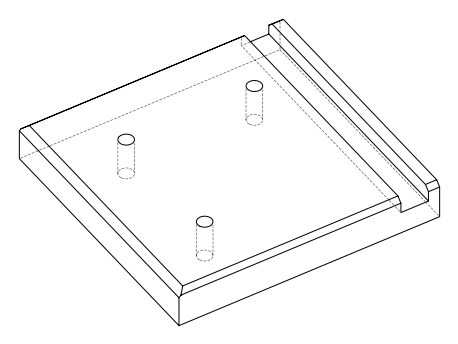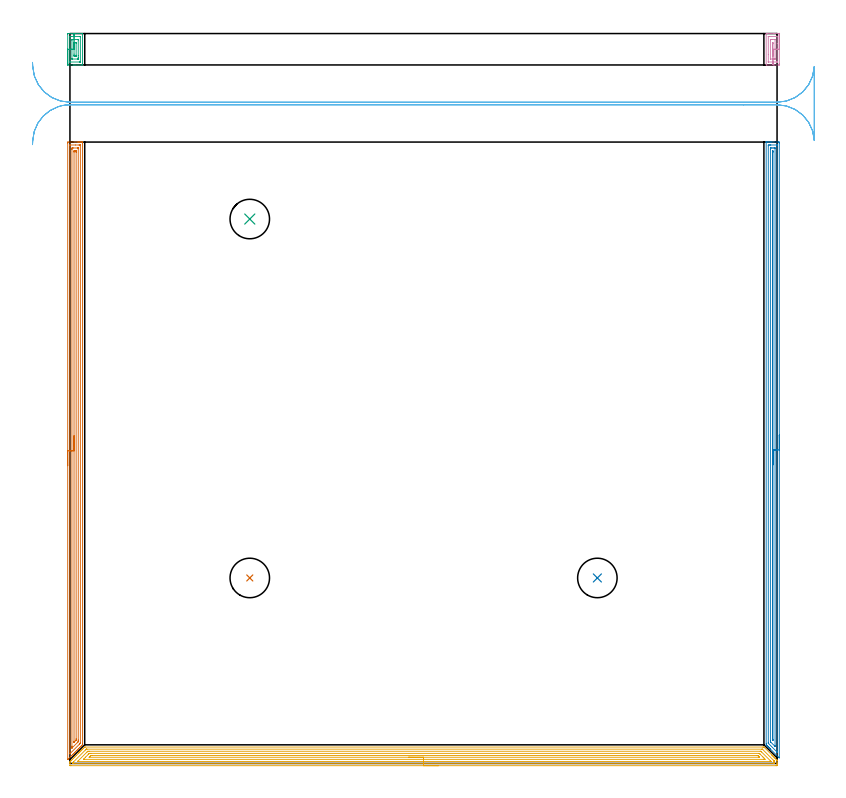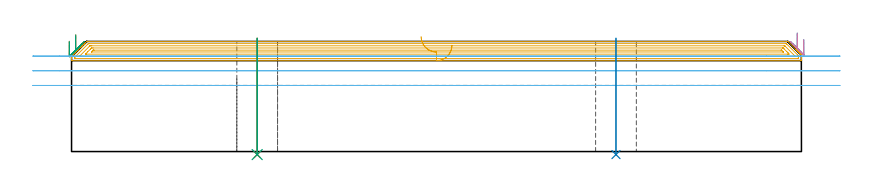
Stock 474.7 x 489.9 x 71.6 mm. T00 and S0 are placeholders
(PLAN: 9 operations, 2 tool changes, 56.2 min)
(1 AREA_MILL | FG_CHAMFER_SURFACE | UGT0205_001 | 13.33 min | 20720 mm3)
(2 AREA_MILL_1 | FG_CHAMFER_SURFACE_1 | UGT0205_001 | 13.25 min | 16331 mm3)
(3 AREA_MILL_2 | FG_CHAMFER_SURFACE_2 | UGT0205_001 | 0.89 min | 1326 mm3)
(4 AREA_MILL_3 | FG_CHAMFER_SURFACE_3 | UGT0205_001 | 0.84 min | 1033 mm3)
(5 AREA_MILL_4 | FG_CHAMFER_SURFACE_4 | UGT0205_001 | 18.93 min | 36279 mm3)
(6 MILL_RECTANGULAR_SLOT | SLOT_RECTANGULAR | UGT0201_020 | Follow Part, ap 12.5, ae 75% | 8.07 min | 700855 mm3)
(7 INDEXABLE_INSERT_DRILL_THROUGH_HOLE_FROM_SOLID | STEP1HOLE | NXT0302_024 | 0.3 min | 39404 mm3)
(8 INDEXABLE_INSERT_DRILL_THROUGH_HOLE_FROM_SOLID_1 | STEP1HOLE_1 | NXT0302_024 | 0.3 min | 39466 mm3)
(9 INDEXABLE_INSERT_DRILL_THROUGH_HOLE_FROM_SOLID_2 | STEP1HOLE_2 | NXT0302_024 | 0.3 min | 39446 mm3)
(TOOL UGT0205_001 | Chamfer Mill 20 x 3 x 45 deg. | D20 FL50 Z2)
(TOOL UGT0201_020 | End mill 50 mm | D50 FL50 Z4)
(TOOL NXT0302_024 | Index. Insert Drill 26.5mm [880-D2650L32-03] | D26.5 PA176 FL80 Z2)
(OP 1 AREA_MILL)
G17 G21 G94 G90
T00 M6
G54
G17 G0 G90 X-1.5 Y199.85 S1061 M3
G43 Z81.6 H0
Z71.7
G94 G1 Y199.888 Z70.828 F250.
Y200.002 Z69.964
Y200.191 Z69.112
Y200.453 Z68.28
Y200.787 Z67.474
Y201.19 Z66.7
Y201.659 Z65.964
Y202.19 Z65.272
Y202.779 Z64.629
Y203.422 Z64.04
Y204.114 Z63.508
Y204.85 Z63.04
Y205.624 Z62.637
Y206.43 Z62.303
Y207.262 Z62.041
Y208.114 Z61.852
Y208.979 Z61.738
Y209.85 Z61.7
Y416.492
X-1.497 Y416.866 Z61.702
X-1.492 Y417.09 Z61.706
X-1.264 Y417.1 Z61.933
X5.222 Z68.417
X5.788 Z68.985
X6.109 Z69.305
X6.674 Z69.87
X6.995 Z70.19
X7.637 Z70.836
X8.025 Z71.224
X8.374 Y417.093 Z71.565
X8.397 Y417.09 Z71.588
X8.4 Y416.938 Z71.6
Y13.027
X8.401 Y12.505 Z71.582
X8.333 Y12.432 Z71.532
X7.595 Y11.694 Z70.794
X7.29 Y11.388 Z70.486
X6.7 Y10.8 Z69.9
X6.404 Y10.502 Z69.599
X5.803 Y9.903 Z69.003
X5.518 Y9.615 Z68.713
X4.91 Y9.01 Z68.11
X4.632 Y8.729 Z67.826
X3.945 Y8.045 Z67.145
X3.573 Y7.671 Z66.769
X3.033 Y7.133 Z66.233
X2.68 Y6.778 Z65.876
X2.121 Y6.221 Z65.321
X1.788 Y5.886 Z64.984
X1.209 Y5.309 Z64.409
X0.496 Y4.595 Z63.695
X-1.338 Y2.762 Z61.86
X-1.424 Y2.677 Z61.773
X-1.491 Y2.615 Z61.706
X-1.498 Y2.724 Z61.701
X-1.5 Y2.762 Z61.7
Y209.85
X-0.086 Z63.114
Y414.698
X-0.084 Y414.928 Z63.116
X-0.082 Y415.038 Z63.118
X-0.079 Y415.084 Z63.121
X0.011 Y415.09 Z63.211
X0.403 Y415.098 Z63.603
X3.698 Y415.1 Z66.898
X6.109 Z69.309
X6.605 Y415.099 Z69.805
X6.851 Y415.094 Z70.051
X6.95 Y415.09 Z70.15
X6.979 Y415.081 Z70.179
X6.981 Y415.035 Z70.181
X6.984 Y414.929 Z70.184
X6.986 Y414.716 Z70.186
Y13.929
X6.984 Y13.699 Z70.184
X6.98 Y13.589 Z70.18
X6.977 Y13.539 Z70.177
X6.944 Y13.503 Z70.144
X6.736 Y13.288 Z69.936
X6.477 Y13.027 Z69.677
X6.292 Y12.842 Z69.492
X0.066 Y6.616 Z63.266
X-0.029 Y6.525 Z63.171
X-0.059 Y6.5 Z63.141
X-0.079 Y6.487 Z63.121
X-0.086 Y6.778 Z63.114
Y209.85
X1.328 Z64.528
X1.329 Y412.029 Z64.529
Y412.38
X1.333 Y412.922 Z64.533
X1.335 Y413.088 Z64.535
X1.504 Y413.096 Z64.704
X1.677 Y413.098 Z64.877
X2.387 Y413.1 Z65.587
X5.045 Z68.245
X5.222 Y413.099 Z68.422
X5.399 Y413.097 Z68.599
X5.517 Y413.093 Z68.717
X5.557 Y413.09 Z68.757
X5.565 Y413.077 Z68.765
X5.567 Y413.038 Z68.767
X5.569 Y412.922 Z68.769
X5.571 Y412.57 Z68.771
Y15.705
Y15.354
X5.567 Y14.812 Z68.767
X5.564 Y14.638 Z68.764
X5.553 Y14.564 Z68.753
X5.512 Y14.52 Z68.712
X5.222 Y14.223 Z68.422
X5.072 Y14.071 Z68.272
X4.92 Y13.919 Z68.12
X1.677 Y10.677 Z64.877
X1.514 Y10.514 Z64.714
X1.348 Y10.349 Z64.548
X1.342 Z64.542
X1.336 Z64.536
X1.334 Y10.367 Z64.534
X1.33 Y10.699 Z64.53
X1.329 Y11.242 Z64.529
Y11.593
X1.328 Y209.85 Z64.528
X2.743 Z65.943
Y410.244
X2.745 Y410.954 Z65.945
X2.747 Y411.057 Z65.947
X2.749 Y411.082 Z65.949
X2.761 Y411.09 Z65.961
X2.813 Y411.093 Z66.013
X3.025 Y411.097 Z66.225
X3.45 Y411.1 Z66.65
X3.486 Z66.686
X3.886 Y411.098 Z67.086
X4.086 Y411.095 Z67.286
X4.135 Y411.091 Z67.335
X4.151 Y411.087 Z67.351
X4.152 Y411.072 Z67.352
X4.154 Y411.006 Z67.354
X4.157 Y410.424 Z67.357
Y410.244
Y16.597
X4.155 Y15.887 Z67.355
X4.153 Y15.705 Z67.353
X4.15 Y15.621 Z67.35
X4.09 Y15.55 Z67.29
X3.984 Y15.438 Z67.184
X3.851 Y15.301 Z67.051
X2.962 Y14.411 Z66.162
X2.897 Y14.347 Z66.097
X2.823 Y14.277 Z66.023
X2.757 Y14.218 Z65.957
X2.749 Y14.214 Z65.949
X2.747 Y14.239 Z65.947
X2.745 Y14.293 Z65.945
X2.743 Y14.632 Z65.943
Y14.812
Y209.85
Y210.722 Z65.981
Y211.587 Z66.095
Y212.438 Z66.283
Y213.27 Z66.546
Y214.076 Z66.88
Y214.85 Z67.282
Y215.586 Z67.751
Y216.278 Z68.282
Y216.921 Z68.872
Y217.511 Z69.515
Y218.042 Z70.207
Y218.51 Z70.943
Y218.913 Z71.716
Y219.247 Z72.522
Y219.509 Z73.354
Y219.698 Z74.206
Y219.812 Z75.071
Y219.85 Z75.943
G0 Z81.6
M5
M2
(OP 2 AREA_MILL_1)
G17 G21 G94 G90
T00 M6
G54
G17 G0 G90 X476.1 Y220.4 S1061 M3
G43 Z81.6 H0
Z72.8
G94 G1 Y220.362 Z71.928 F250.
Y220.248 Z71.063
Y220.059 Z70.212
Y219.797 Z69.38
Y219.463 Z68.574
Y219.06 Z67.8
Y218.591 Z67.064
Y218.06 Z66.372
Y217.471 Z65.729
Y216.828 Z65.14
Y216.136 Z64.608
Y215.4 Z64.14
Y214.626 Z63.737
Y213.82 Z63.403
Y212.988 Z63.141
Y212.136 Z62.952
Y211.271 Z62.838
Y210.4 Z62.8
Y3.882
X476.093 Y3.719 Z62.806
X475.92 Y3.88 Z62.98
X475.888 Y3.912 Z63.012
X470.108 Y9.691 Z68.79
X469.939 Y9.858 Z68.956
X469.776 Y10.023 Z69.122
X469.66 Y10.139 Z69.237
X469.499 Y10.299 Z69.396
X469.342 Y10.457 Z69.556
X469.213 Y10.586 Z69.684
X469.059 Y10.739 Z69.837
X468.908 Y10.89 Z69.989
X468.766 Y11.033 Z70.131
X468.618 Y11.179 Z70.277
X468.475 Y11.324 Z70.423
X468.319 Y11.48 Z70.578
X468.178 Y11.62 Z70.718
X468.041 Y11.758 Z70.857
X467.872 Y11.927 Z71.025
X467.738 Y12.06 Z71.158
X467.606 Y12.193 Z71.292
X467.426 Y12.374 Z71.472
X467.305 Y12.496 Z71.591
X467.3 Y13.268 Z71.6
Y416.92
X467.299 Y417.096 Z71.592
Y417.098
X467.653 Y417.1 Z71.246
X467.908 Z70.992
X468.618 Z70.277
X469.854 Z69.043
X470.379 Z68.515
X470.997 Z67.898
X475.4 Z63.498
X475.662 Y417.097 Z63.235
X476.092 Y417.09 Z62.806
X476.096 Y416.913 Z62.802
X476.099 Y416.473 Z62.801
X476.1 Y210.4 Z62.8
X474.686 Z64.214
Y7.903
X474.684 Y7.618 Z64.216
X474.682 Y7.584 Z64.218
X474.681 Y7.581 Z64.219
X474.672 Y7.586 Z64.228
X474.628 Y7.624 Z64.272
X474.588 Y7.662 Z64.312
X474.346 Y7.903 Z64.554
X468.983 Y13.268 Z69.917
X468.808 Y13.447 Z70.092
X468.746 Y13.515 Z70.154
X468.721 Y13.546 Z70.179
X468.719 Y13.567 Z70.181
X468.717 Y13.666 Z70.183
X468.714 Y14.064 Z70.186
Y14.162
X468.715 Y414.586 Z70.185
X468.716 Y414.684 Z70.184
X468.721 Y415.073 Z70.179
X469.098 Y415.092 Z69.802
X469.499 Y415.097 Z69.401
X469.97 Y415.1 Z68.93
X470.379 Z68.521
X474.592 Y415.099 Z64.308
X474.626 Y415.097 Z64.274
X474.661 Y415.091 Z64.239
X474.679 Y415.085 Z64.221
X474.68 Y415.058 Z64.22
X474.685 Y414.783 Z64.215
X474.686 Y210.4 Z64.214
X473.272 Z65.628
X473.271 Y12.119 Z65.629
X473.269 Y11.48 Z65.631
X473.268 Y11.446 Z65.632
X473.267 Y11.444 Z65.633
X473.224 Y11.48 Z65.676
X473.021 Y11.68 Z65.879
X470.379 Y14.32 Z68.521
X470.199 Y14.504 Z68.701
X470.155 Y14.552 Z68.745
X470.136 Y14.575 Z68.764
X470.134 Y14.632 Z68.766
X470.131 Y14.801 Z68.769
X470.129 Y15.056 Z68.771
Y15.31
Y412.257
X470.131 Y412.896 Z68.769
X470.133 Y413.023 Z68.767
X470.135 Y413.079 Z68.765
X470.187 Y413.092 Z68.713
X470.379 Y413.095 Z68.521
X471.06 Y413.1 Z67.84
X471.26 Z67.64
X472.14 Z66.76
X472.821 Y413.099 Z66.079
X473.021 Y413.096 Z65.879
X473.221 Y413.09 Z65.679
X473.265 Y413.085 Z65.635
X473.267 Y413.049 Z65.633
X473.27 Y412.981 Z65.63
X473.271 Y412.896 Z65.629
Y412.642
X473.272 Y210.4 Z65.628
X471.857 Z67.043
Y16.237
X471.856 Y15.95 Z67.044
X471.854 Y15.63 Z67.046
X471.85 Y15.35 Z67.05
X471.677 Y15.484 Z67.223
X471.55 Y15.655 Z67.35
X471.546 Y15.95 Z67.354
X471.544 Y16.237 Z67.356
X471.543 Y26.936 Z67.357
Y410.502
X471.544 Y410.82 Z67.356
X471.546 Y410.981 Z67.354
X471.549 Y411.079 Z67.351
X471.593 Y411.09 Z67.307
X471.7 Y411.092 Z67.2
X471.807 Y411.09 Z67.093
X471.851 Y411.079 Z67.049
X471.853 Y410.981 Z67.047
X471.856 Y410.821 Z67.044
X471.857 Y410.502 Z67.043
Y410.214
Y210.4
Y209.528 Z67.081
Y208.663 Z67.195
Y207.812 Z67.383
Y206.98 Z67.646
Y206.174 Z67.98
Y205.4 Z68.382
Y204.664 Z68.851
Y203.972 Z69.382
Y203.329 Z69.972
Y202.739 Z70.615
Y202.208 Z71.307
Y201.74 Z72.043
Y201.337 Z72.816
Y201.003 Z73.622
Y200.741 Z74.454
Y200.552 Z75.306
Y200.438 Z76.171
Y200.4 Z77.043
G0 Z81.6
M5
M2
(OP 3 AREA_MILL_2)
G17 G21 G94 G90
T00 M6
G54
G17 G0 G90 X-1.5 Y469.35 S1061 M3
G43 Z81.6 H0
Z71.7
G94 G1 Y469.388 Z70.828 F250.
Y469.502 Z69.963
Y469.691 Z69.112
Y469.953 Z68.28
Y470.287 Z67.474
Y470.69 Z66.7
Y471.159 Z65.964
Y471.69 Z65.272
Y472.279 Z64.629
Y472.922 Z64.04
Y473.614 Z63.508
Y474.35 Z63.04
Y475.124 Z62.637
Y475.93 Z62.303
Y476.762 Z62.041
Y477.614 Z61.852
Y478.478 Z61.738
Y479.35 Z61.7
Y489.47
X-1.493 Y489.841 Z61.703
X-1.491 Y489.89 Z61.705
X-1.434 Y489.9 Z61.761
X2.564 Z65.757
X3.431 Z66.631
X7.893 Z71.093
X8.393 Y489.89 Z71.593
X8.4 Y489.47 Z71.6
Y469.23
X8.393 Y468.81 Z71.593
X7.892 Y468.8 Z71.092
X3.431 Z66.631
X2.564 Z65.757
X-1.214 Z61.981
X-1.438 Y468.804 Z61.757
X-1.491 Y468.81 Z61.704
X-1.498 Y468.863 Z61.698
X-1.5 Y469.231 Z61.7
Y479.35
X-0.086 Z63.114
Y487.71
X-0.084 Y487.818 Z63.116
X-0.082 Y487.872 Z63.118
X-0.08 Y487.89 Z63.12
X0.024 Y487.893 Z63.224
X0.408 Y487.899 Z63.608
X0.6 Y487.9 Z63.8
X6.906 Y487.899 Z70.106
X6.921 Z70.121
X6.969 Y487.89 Z70.169
X6.979 Y487.886 Z70.179
X6.982 Y487.868 Z70.182
X6.984 Y487.819 Z70.184
X6.986 Y487.719 Z70.186
Y470.99
X6.984 Y470.882 Z70.184
X6.982 Y470.828 Z70.182
X6.98 Y470.81 Z70.18
X6.876 Y470.807 Z70.076
X6.492 Y470.801 Z69.692
X6.3 Y470.8 Z69.5
X-0.006 Z63.194
X-0.021 Y470.801 Z63.179
X-0.069 Y470.81 Z63.131
X-0.079 Y470.814 Z63.121
X-0.082 Y470.832 Z63.118
X-0.085 Y470.881 Z63.115
X-0.086 Y470.981 Z63.114
Y479.35
X1.328 Z64.528
X1.329 Y485.416 Z64.529
X1.333 Y485.763 Z64.533
X1.335 Y485.86 Z64.535
X1.343 Y485.891 Z64.543
X1.364 Y485.893 Z64.564
X1.468 Y485.897 Z64.668
X1.677 Y485.9 Z64.877
X1.728 Z64.928
X5.273 Z68.473
X5.438 Y485.898 Z68.638
X5.521 Y485.894 Z68.721
X5.558 Y485.89 Z68.758
X5.565 Y485.87 Z68.765
X5.568 Y485.794 Z68.768
X5.571 Y485.604 Z68.771
X5.572 Y475.044 Z68.772
X5.571 Y473.63 Z68.771
Y473.285
X5.567 Y472.937 Z68.767
X5.565 Y472.84 Z68.765
X5.557 Y472.809 Z68.757
X5.536 Y472.807 Z68.736
X5.432 Y472.803 Z68.632
X5.222 Y472.8 Z68.422
X5.172 Z68.372
X1.627 Z64.827
X1.461 Y472.802 Z64.661
X1.379 Y472.806 Z64.579
X1.342 Y472.81 Z64.542
X1.335 Y472.83 Z64.535
X1.332 Y472.906 Z64.532
X1.329 Y473.096 Z64.529
X1.328 Y479.35 Z64.528
X2.743 Z65.943
Y483.132
Y483.31
X2.744 Y483.661 Z65.944
X2.746 Y483.836 Z65.946
X2.749 Y483.878 Z65.949
X2.751 Y483.89 Z65.951
X2.771 Y483.893 Z65.971
X2.857 Y483.898 Z66.057
X3.45 Y483.899 Z66.65
X3.743 Z66.943
X4.11 Y483.892 Z67.31
X4.149 Y483.89 Z67.349
X4.152 Y483.841 Z67.352
X4.155 Y483.724 Z67.355
X4.157 Y483.488 Z67.357
Y483.31
Y475.39
X4.156 Y475.039 Z67.356
X4.154 Y474.864 Z67.354
X4.151 Y474.822 Z67.351
X4.149 Y474.81 Z67.349
X4.129 Y474.807 Z67.329
X4.043 Y474.802 Z67.243
X3.45 Y474.801 Z66.65
X3.157 Z66.357
X2.79 Y474.808 Z65.99
X2.751 Y474.81 Z65.951
X2.748 Y474.859 Z65.948
X2.745 Y474.976 Z65.945
X2.743 Y475.212 Z65.943
Y475.39
Y476.093
Y479.35
Y480.222 Z65.981
Y481.087 Z66.095
Y481.938 Z66.283
Y482.77 Z66.546
Y483.576 Z66.88
Y484.35 Z67.282
Y485.086 Z67.751
Y485.778 Z68.282
Y486.421 Z68.872
Y487.011 Z69.515
Y487.542 Z70.207
Y488.01 Z70.943
Y488.413 Z71.716
Y488.747 Z72.522
Y489.009 Z73.354
Y489.198 Z74.206
Y489.312 Z75.071
Y489.35 Z75.943
G0 Z81.6
M5
M2
(OP 4 AREA_MILL_3)
G17 G21 G94 G90
T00 M6
G54
G17 G0 G90 X476.1 Y489.35 S1061 M3
G43 Z81.6 H0
Z72.8
G94 G1 Y489.312 Z71.928 F250.
Y489.198 Z71.064
Y489.009 Z70.212
Y488.747 Z69.38
Y488.413 Z68.574
Y488.01 Z67.8
Y487.541 Z67.064
Y487.01 Z66.372
Y486.421 Z65.729
Y485.778 Z65.14
Y485.086 Z64.608
Y484.35 Z64.14
Y483.576 Z63.737
Y482.77 Z63.403
Y481.938 Z63.141
Y481.086 Z62.952
Y480.222 Z62.838
Y479.35 Z62.8
Y469.673
X476.098 Y469.23 Z62.802
X476.092 Y468.805 Z62.803
X476.09 Y468.803 Z62.805
X475.662 Y468.8 Z63.233
X473.021 Z65.872
X472.159 Z66.741
X467.728 Z71.172
X467.307 Y468.81 Z71.593
X467.3 Y469.231 Z71.6
Y489.469
X467.307 Y489.89 Z71.593
X467.728 Y489.9 Z71.172
X472.159 Z66.741
X473.021 Z65.872
X475.662 Y489.899 Z63.233
X476.09 Y489.897 Z62.805
X476.092 Y489.895 Z62.803
X476.098 Y489.469 Z62.802
X476.1 Y489.032 Z62.8
Y479.35
X474.686 Z64.214
X474.685 Y470.892 Z64.215
X474.684 Y470.843 Z64.216
X474.682 Y470.821 Z64.218
X474.681 Y470.815 Z64.219
X474.662 Y470.81 Z64.238
X474.282 Y470.803 Z64.618
X474.091 Y470.8 Z64.809
X468.752 Y470.801 Z70.148
X468.739 Y470.802 Z70.161
X468.727 Y470.806 Z70.173
X468.721 Y470.812 Z70.179
X468.719 Y470.823 Z70.181
X468.715 Y470.893 Z70.185
X468.714 Y475.758 Z70.186
X468.715 Y487.808 Z70.185
X468.716 Y487.856 Z70.184
X468.718 Y487.879 Z70.182
X468.72 Y487.885 Z70.18
X468.737 Y487.89 Z70.163
X469.118 Y487.897 Z69.782
X469.309 Y487.9 Z69.591
X474.648 Y487.899 Z64.252
X474.661 Y487.898 Z64.239
X474.673 Y487.894 Z64.227
X474.679 Y487.888 Z64.221
X474.681 Y487.877 Z64.219
X474.685 Y487.806 Z64.215
X474.686 Y483.138 Z64.214
Y479.35
X473.272 Z65.628
X473.271 Y473.129 Z65.629
X473.268 Y472.962 Z65.632
X473.265 Y472.829 Z65.635
X473.261 Y472.808 Z65.639
X473.253 Y472.806 Z65.647
X473.228 Y472.803 Z65.672
X473.021 Y472.8 Z65.879
X472.971 Z65.929
X472.14 Z66.76
X470.329 Z68.571
X470.182 Y472.803 Z68.718
X470.146 Y472.807 Z68.754
X470.135 Y472.811 Z68.765
X470.133 Y472.818 Z68.767
X470.13 Y472.848 Z68.77
X470.129 Y472.88 Z68.771
X470.128 Y473.001 Z68.772
X470.129 Y485.571 Z68.771
X470.132 Y485.738 Z68.768
X470.135 Y485.87 Z68.765
X470.139 Y485.892 Z68.761
X470.147 Y485.894 Z68.753
X470.172 Y485.897 Z68.728
X470.379 Y485.9 Z68.521
X470.429 Z68.471
X471.26 Z67.64
X473.071 Z65.829
X473.218 Y485.897 Z65.682
X473.254 Y485.893 Z65.646
X473.265 Y485.889 Z65.635
X473.267 Y485.882 Z65.633
X473.27 Y485.851 Z65.63
X473.271 Y485.82 Z65.629
X473.272 Y485.699 Z65.628
Y479.35
X471.857 Z67.043
Y475.956
Y475.673
X471.856 Y475.39 Z67.044
X471.851 Y475.076 Z67.049
X471.843 Y474.807 Z67.057
X471.552 Y474.81 Z67.348
X471.546 Y475.105 Z67.354
X471.543 Y475.39 Z67.357
Y475.673
Y483.027
X471.544 Y483.31 Z67.356
X471.548 Y483.588 Z67.352
X471.557 Y483.893 Z67.343
X471.848 Y483.89 Z67.052
X471.854 Y483.595 Z67.046
X471.857 Y483.31 Z67.043
Y482.995
Y479.35
Y478.478 Z67.081
Y477.613 Z67.195
Y476.762 Z67.383
Y475.93 Z67.646
Y475.124 Z67.98
Y474.35 Z68.382
Y473.614 Z68.851
Y472.922 Z69.382
Y472.279 Z69.972
Y471.689 Z70.615
Y471.158 Z71.307
Y470.69 Z72.043
Y470.287 Z72.816
Y469.953 Z73.622
Y469.691 Z74.454
Y469.502 Z75.306
Y469.388 Z76.171
Y469.35 Z77.043
G0 Z81.6
M5
M2
(OP 5 AREA_MILL_4)
G17 G21 G94 G90
T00 M6
G54
G17 G0 G90 X247.3 Y-1.5 S1061 M3
G43 Z81.6 H0
Z69.1
G94 G1 X247.262 Z68.228 F250.
X247.148 Z67.363
X246.959 Z66.512
X246.697 Z65.68
X246.363 Z64.874
X245.96 Z64.1
X245.492 Z63.364
X244.96 Z62.672
X244.371 Z62.029
X243.728 Z61.44
X243.036 Z60.908
X242.3 Z60.44
X241.526 Z60.037
X240.72 Z59.703
X239.888 Z59.441
X239.036 Z59.252
X238.172 Z59.138
X237.3 Z59.1
X0.615
X0.419 Y-1.498 Z59.102
X0.002 Y-1.491 Z59.105
X0. Y-1.335 Z59.262
Y-0.117 Z60.478
Y0.709 Z61.309
X0.001 Y1.092 Z61.689
X0.02 Y1.121 Z61.719
X0.373 Y1.473 Z62.073
X0.552 Y1.653 Z62.25
X0.848 Y1.948 Z62.548
X1.508 Y2.609 Z63.208
X2.402 Y3.502 Z64.101
X3.295 Y4.395 Z64.994
X4.188 Y5.288 Z65.888
X5.861 Y6.962 Z67.56
X5.974 Y7.076 Z67.672
X6.324 Y7.424 Z68.024
X6.512 Y7.612 Z68.212
X6.746 Y7.847 Z68.445
X6.867 Y7.969 Z68.565
X7.243 Y8.343 Z68.943
X7.381 Y8.481 Z69.081
X7.924 Y9.027 Z69.621
X8.207 Y9.307 Z69.907
X8.222 Y9.322 Z69.921
X8.809 Y9.911 Z70.507
X9.1 Y10.2 Z70.8
X9.851 Y10.95 Z71.549
X9.905 Y10.999 Z71.583
X10.44 Y11. Z71.6
X465.053
X465.795 Y10.995 Z71.59
X465.851 Y10.95 Z71.547
X465.857 Y10.944 Z71.542
X471.03 Y5.771 Z66.369
X471.167 Y5.635 Z66.231
X471.305 Y5.496 Z66.093
X471.468 Y5.333 Z65.931
X471.61 Y5.192 Z65.788
X471.752 Y5.049 Z65.647
X471.906 Y4.895 Z65.492
X472.052 Y4.75 Z65.345
X472.198 Y4.603 Z65.2
X472.345 Y4.456 Z65.054
X472.495 Y4.308 Z64.903
X472.645 Y4.156 Z64.754
X472.783 Y4.018 Z64.616
X472.937 Y3.865 Z64.46
X473.092 Y3.709 Z64.307
X473.221 Y3.58 Z64.177
X473.38 Y3.423 Z64.018
X473.538 Y3.263 Z63.861
X473.66 Y3.141 Z63.739
X473.822 Y2.98 Z63.575
X474.324 Y2.476 Z63.075
X474.58 Y2.217 Z62.816
X474.598 Y2.191 Z62.789
X474.6 Y2.095 Z62.694
Y2.066 Z62.665
Y0.434 Z61.03
Y-0.117 Z60.48
Y-0.451 Z60.146
X474.596 Y-1.001 Z59.593
X474.591 Y-1.491 Z59.105
X474.482 Y-1.494 Z59.103
X473.985 Y-1.5 Z59.1
X237.3
Y-0.086 Z60.514
X2.402 Y-0.085 Z60.515
X2.369 Y-0.084 Z60.516
X2.01 Y-0.068 Z60.532
X2.007 Y0.039 Z60.639
X2.003 Y0.278 Z60.878
X2.01 Y0.558 Z61.158
X2.026 Y0.664 Z61.264
X2.124 Y0.768 Z61.368
X2.26 Y0.909 Z61.509
X2.402 Y1.052 Z61.652
X10.44 Y9.09 Z69.69
X10.707 Y9.352 Z69.952
X10.92 Y9.559 Z70.159
X10.96 Y9.579 Z70.179
X11.01 Y9.581 Z70.181
X11.118 Y9.584 Z70.184
X11.333 Y9.586 Z70.186
X11.364
X464.191
X464.622 Y9.583 Z70.183
X464.729 Y9.581 Z70.181
X464.752 Y9.579 Z70.179
X464.785 Y9.553 Z70.153
X464.858 Y9.486 Z70.086
X465.053 Y9.296 Z69.896
X472.198 Y2.151 Z62.751
X472.445 Y1.899 Z62.499
X472.565 Y1.773 Z62.373
X472.59 Y1.743 Z62.343
X472.594 Y1.71 Z62.31
X472.597 Y1.653 Z62.253
X472.6 Y1.256 Z61.856
Y0.768 Z61.368
X472.599 Y0.372 Z60.972
X472.592 Y-0.027 Z60.573
X472.59 Y-0.075 Z60.525
X472.573 Y-0.079 Z60.521
X472.521 Y-0.082 Z60.518
X472.414 Y-0.085 Z60.515
X472.198 Y-0.086 Z60.514
X237.3
Y1.328 Z61.928
X5.408 Y1.329 Z61.929
X5.31 Y1.331 Z61.931
X5.243 Y1.335 Z61.935
X5.154 Y1.344 Z61.944
X5.217 Y1.413 Z62.013
X5.268 Y1.467 Z62.067
X5.452 Y1.653 Z62.253
X5.712 Y1.913 Z62.513
X11.49 Y7.691 Z68.291
X11.648 Y7.847 Z68.447
X11.941 Y8.13 Z68.73
X11.985 Y8.165 Z68.765
X12.063 Y8.167 Z68.767
X12.226 Y8.17 Z68.77
X12.792 Y8.171 Z68.771
X13.119
X463.267
X463.595 Y8.168 Z68.768
X463.687 Y8.164 Z68.764
X463.731 Y8.158 Z68.758
X463.755 Y8.137 Z68.737
X463.857 Y8.041 Z68.641
X464.054 Y7.847 Z68.447
X464.16 Y7.741 Z68.341
X470.247 Y1.653 Z62.253
X470.412 Y1.486 Z62.086
X470.543 Y1.346 Z61.946
X470.521 Y1.335 Z61.935
X470.412 Y1.333 Z61.933
X469.846 Y1.329 Z61.929
X237.3 Y1.328 Z61.928
Y2.743 Z63.343
X9.547
X9.338 Y2.745 Z63.345
X9.075 Y2.75 Z63.35
X9.018 Y2.759 Z63.359
X9.059 Y2.804 Z63.404
X9.114 Y2.864 Z63.464
X10.498 Y4.25 Z64.85
X12.226 Y5.978 Z66.578
X12.721 Y6.472 Z67.072
X12.855 Y6.604 Z67.204
X12.964 Y6.708 Z67.308
X12.999 Y6.739 Z67.339
X13.036 Y6.75 Z67.35
X13.119 Y6.753 Z67.353
X13.327 Y6.756 Z67.356
X14.012 Y6.757 Z67.357
X462.374
X462.582 Y6.756 Z67.356
X462.665 Y6.753 Z67.353
X462.682 Y6.751 Z67.351
X462.771 Y6.67 Z67.27
X462.93 Y6.517 Z67.117
X463.157 Y6.294 Z66.894
X463.267 Y6.184 Z66.784
X465.144 Y4.308 Z64.908
X465.946 Y3.503 Z64.103
X466.022 Y3.423 Z64.023
X466.626 Y2.75 Z63.35
X465.946 Y2.744 Z63.344
X465.739 Y2.743 Z63.343
X237.3
Y4.157 Z64.757
X13.271
X13.119 Y4.158 Z64.758
X12.967 Y4.161 Z64.761
X12.883 Y4.164 Z64.764
X12.955 Y4.249 Z64.849
X13.008 Y4.308 Z64.908
X13.062 Y4.364 Z64.964
X13.119 Y4.421 Z65.021
X13.507 Y4.809 Z65.409
X13.891 Y5.192 Z65.792
X13.953 Y5.252 Z65.852
X14.012 Y5.305 Z65.905
X14.063 Y5.336 Z65.936
X14.106 Y5.339 Z65.939
X14.198 Y5.342 Z65.942
X14.383 Y5.343 Z65.943
X14.754
X461.329 Y5.342 Z65.942
X461.481 Y5.34 Z65.94
X461.631 Y5.336 Z65.936
X461.661 Y5.329 Z65.929
X461.683 Y5.312 Z65.912
X461.727 Y5.273 Z65.873
X461.809 Y5.192 Z65.792
X462.374 Y4.628 Z65.228
X462.692 Y4.308 Z64.908
X462.794 Y4.2 Z64.8
X462.822 Y4.169 Z64.769
X462.778 Y4.164 Z64.764
X462.678 Y4.16 Z64.76
X462.526 Y4.157 Z64.757
X237.3
X236.428 Z64.795
X235.564 Z64.909
X234.712 Z65.098
X233.88 Z65.36
X233.074 Z65.694
X232.3 Z66.097
X231.564 Z66.565
X230.872 Z67.096
X230.229 Z67.686
X229.64 Z68.329
X229.108 Z69.021
X228.64 Z69.757
X228.237 Z70.531
X227.903 Z71.337
X227.641 Z72.169
X227.452 Z73.02
X227.338 Z73.885
X227.3 Z74.757
G0 Z81.6
M5
M2
(OP 6 MILL_RECTANGULAR_SLOT)
G17 G21 G94 G90
T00 M6
G54
G17 G0 G90 X-25.117 Y415.328 S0 M3
G43 Z81.6 H0
Z62.067
G94 G1 X-24.97 Y418.324 F250.
G2 X-7.907 Y440.817 R25. F500.
X0. Y442.1 R25. F378.
G1 X451.955
X474.6 F500.
G2 X499.57 Y418.325 R25.
G1 X499.6
Y467.575
X499.57
G2 X474.6 Y443.8 R25.
G1 X0.
G2 X-24.97 Y467.575 R25.
G1 X-25.117 Y470.572 F250.
G0 Y415.328 Z52.533
G1 X-24.97 Y418.324
G2 X-7.907 Y440.817 R25. F500.
X0. Y442.1 R25. F350.
G1 X451.955
X474.6 F500.
G2 X499.57 Y418.325 R25.
G1 X499.6
Y467.575
X499.57
G2 X474.6 Y443.8 R25.
G1 X0.
G2 X-24.97 Y467.576 R25.
G1 X-25.117 Y470.572 F250.
G0 Y415.328 Z43.
G1 X-24.97 Y418.324
G2 X-7.907 Y440.817 R25. F500.
X0. Y442.1 R25. F350.
G1 X451.955
X474.6 F500.
G2 X499.57 Y418.325 R25.
G1 X499.6
Y467.575
X499.57
G2 X474.6 Y443.8 R25.
G1 X0.
G2 X-24.97 Y467.576 R25.
G1 X-25.117 Y470.572 F250.
G0 Z81.6
M5
M2
(OP 7 INDEXABLE_INSERT_DRILL_THROUGH_HOLE_FROM_SOLID)
G17 G21 G94 G90
T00 M6
G54
G17 G0 G90 X120.7 Y124.5 S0 M3
G43 Z81.6 H1
G94 G81 G98 Z-1.963 F250. R73.6
G80
M5
M2
(OP 8 INDEXABLE_INSERT_DRILL_THROUGH_HOLE_FROM_SOLID_1)
G17 G21 G94 G90
T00 M6
G54
G17 G0 G90 X354. Y124.5 S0 M3
G43 Z81.6 H1
G94 G81 G98 Z-1.963 F250. R73.6
G80
M5
M2
(OP 9 INDEXABLE_INSERT_DRILL_THROUGH_HOLE_FROM_SOLID_2)
G17 G21 G94 G90
T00 M6
G54
G17 G0 G90 X120.7 Y365.4 S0 M3
G43 Z81.6 H1
G94 G81 G98 Z-1.963 F250. R73.6
G80
M5
M2
